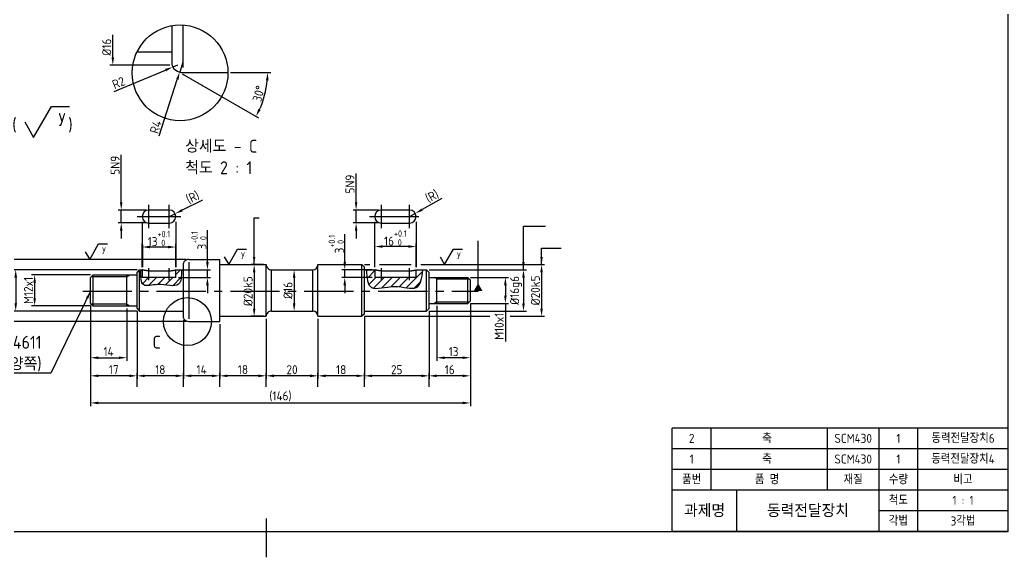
# Model space of a CAD drawing. Header units: millimetres. Extents: x 0 to 2327, y 0 to 592.
# Drawn here: x 201.5 to 584, y 0 to 208 of the extents above; entities that cross this region are included whole.
import ezdxf

# ---------------------------------------------------------------- set-up
doc = ezdxf.new("R2010")
doc.units = ezdxf.units.MM
doc.linetypes.add('CENTER2', pattern=[28.575, 19.05, -3.175, 3.175, -3.175])
for name, color, linetype in [('가는실선', 1, 'Continuous'), ('문자', 2, 'Continuous'), ('외형선', 3, 'Continuous'), ('윤곽선', 4, 'Continuous'), ('중심선', 1, 'CENTER2')]:
    doc.layers.add(name, color=color, linetype=linetype)
doc.styles.get("Standard").update_dxf_attribs({"font": 'isocp.shx', "bigfont": 'whgtxt.shx'})
doc.dimstyles.new('ISO-25', dxfattribs={"dimtxt": 3.5, "dimasz": 3, "dimexe": 1.2, "dimexo": 1, "dimtad": 1, "dimdsep": 46, "dimtxsty": 'Standard', "dimcen": 0, "dimclrd": 7, "dimclre": 7, "dimclrt": 2, "dimazin": 2, "dimtfac": 1, "dimtmove": 0, "dimatfit": 3, "dimfxl": 0, "dimlwd": -1, "dimlwe": -1, "dimarcsym": 0})
pattern_1 = [(45, (-722.4257, -51.4363), (-1.571545, 1.571545), [])]

# ---------------------------------------------------------------- blocks, each defined once
blk = doc.blocks.new('*D115')
at = {"layer": 'Defpoints', "color": 0}
for p in [(251.35, 134.34), (240.74, 129.34), (251.35, 129.34)]:
    blk.add_point(p, dxfattribs=at)
at = {"layer": '외형선', "color": 7}
for p, q in [((240.74, 137.34), (240.74, 155.78)), ((250.35, 134.34), (239.54, 134.34)), ((240.74, 129.34), (240.74, 134.34)), ((250.35, 129.34), (239.54, 129.34)), ((240.74, 126.34), (240.74, 123.34))]:
    blk.add_line(p, q, dxfattribs=at)
for points in [[(240.24, 137.34), (241.24, 137.34), (240.74, 134.34)], [(240.24, 126.34), (241.24, 126.34), (240.74, 129.34)]]:
    blk.add_solid(points, dxfattribs=at)
at = {"layer": '외형선', "color": 2, "insert": (238.37, 151.7), "char_height": 3.5, "attachment_point": 5, "rotation": 90}
blk.add_mtext('5N9', dxfattribs=at)
blk = doc.blocks.new('*D116')
at = {"layer": 'Defpoints', "color": 0}
for p in [(259.35, 131.84), (261.6, 132.94)]:
    blk.add_point(p, dxfattribs=at)
at = {"layer": '외형선', "color": 7}
for p, q in [((272.18, 138.15), (264.29, 134.27)), ((259.35, 131.84), (261.6, 132.94))]:
    blk.add_line(p, q, dxfattribs=at)
blk.add_solid([(264.07, 134.71), (264.51, 133.82), (261.6, 132.94)], dxfattribs=at)
at = {"layer": '외형선', "color": 2, "insert": (268.45, 139.16), "char_height": 3.5, "attachment_point": 5, "rotation": 26.2074}
blk.add_mtext('(R)', dxfattribs=at)
blk = doc.blocks.new('*D105')
at = {"layer": 'Defpoints', "color": 0}
for p in [(248.85, 120.04), (248.85, 111.24), (261.85, 111.24)]:
    blk.add_point(p, dxfattribs=at)
at = {"layer": '외형선', "color": 7}
for p, q in [((248.85, 112.24), (248.85, 121.24)), ((258.85, 120.04), (251.85, 120.04)), ((261.85, 112.24), (261.85, 121.24))]:
    blk.add_line(p, q, dxfattribs=at)
for points in [[(251.85, 120.54), (251.85, 119.54), (248.85, 120.04)], [(258.85, 120.54), (258.85, 119.54), (261.85, 120.04)]]:
    blk.add_solid(points, dxfattribs=at)
at = {"layer": '외형선', "color": 2, "insert": (255.35, 123.34), "char_height": 3.5, "attachment_point": 5}
blk.add_mtext('13{\\H0.7x;\\S+0.1^  0;}', dxfattribs=at)
blk = doc.blocks.new('*D101')
at = {"layer": 'Defpoints', "color": 0}
for p in [(261.85, 111.24), (261.85, 108.24), (274.1, 108.24)]:
    blk.add_point(p, dxfattribs=at)
at = {"layer": '외형선', "color": 7}
for p, q in [((274.1, 114.24), (274.1, 126.53)), ((262.85, 111.24), (275.3, 111.24)), ((274.1, 108.24), (274.1, 111.24)), ((262.85, 108.24), (275.3, 108.24)), ((274.1, 105.24), (274.1, 102.24))]:
    blk.add_line(p, q, dxfattribs=at)
for points in [[(273.6, 114.24), (274.6, 114.24), (274.1, 111.24)], [(273.6, 105.24), (274.6, 105.24), (274.1, 108.24)]]:
    blk.add_solid(points, dxfattribs=at)
at = {"layer": '외형선', "color": 2, "insert": (270.8, 122.62), "char_height": 3.5, "attachment_point": 5, "rotation": 90}
blk.add_mtext('3{\\H0.7x;\\S+0.1^  0;}', dxfattribs=at)
blk = doc.blocks.new('*D117')
at = {"layer": 'Defpoints', "color": 0}
for p in [(341.35, 134.34), (331.64, 129.34), (341.35, 129.34)]:
    blk.add_point(p, dxfattribs=at)
at = {"layer": '외형선', "color": 7}
for p, q in [((331.64, 137.34), (331.64, 148.49)), ((340.35, 134.34), (330.44, 134.34)), ((331.64, 129.34), (331.64, 134.34)), ((340.35, 129.34), (330.44, 129.34)), ((331.64, 126.34), (331.64, 123.34))]:
    blk.add_line(p, q, dxfattribs=at)
for points in [[(331.14, 137.34), (332.14, 137.34), (331.64, 134.34)], [(331.14, 126.34), (332.14, 126.34), (331.64, 129.34)]]:
    blk.add_solid(points, dxfattribs=at)
at = {"layer": '외형선', "color": 2, "insert": (329.26, 144.41), "char_height": 3.5, "attachment_point": 5, "rotation": 90}
blk.add_mtext('5N9', dxfattribs=at)
blk = doc.blocks.new('*D118')
at = {"layer": 'Defpoints', "color": 0}
for p in [(352.35, 131.84), (354.54, 133.05)]:
    blk.add_point(p, dxfattribs=at)
at = {"layer": '외형선', "color": 7}
for p, q in [((364.86, 138.77), (357.16, 134.5)), ((352.35, 131.84), (354.54, 133.05))]:
    blk.add_line(p, q, dxfattribs=at)
blk.add_solid([(356.92, 134.94), (357.41, 134.07), (354.54, 133.05)], dxfattribs=at)
at = {"layer": '외형선', "color": 2, "insert": (361.09, 139.59), "char_height": 3.5, "attachment_point": 5, "rotation": 29.0077}
blk.add_mtext('(R)', dxfattribs=at)
blk = doc.blocks.new('*D109')
at = {"layer": 'Defpoints', "color": 0}
for p in [(338.85, 120.23), (338.85, 111.24), (354.85, 111.24)]:
    blk.add_point(p, dxfattribs=at)
at = {"layer": '외형선', "color": 7}
for p, q in [((338.85, 112.24), (338.85, 121.43)), ((351.85, 120.23), (341.85, 120.23)), ((354.85, 112.24), (354.85, 121.43))]:
    blk.add_line(p, q, dxfattribs=at)
for points in [[(341.85, 120.73), (341.85, 119.73), (338.85, 120.23)], [(351.85, 120.73), (351.85, 119.73), (354.85, 120.23)]]:
    blk.add_solid(points, dxfattribs=at)
at = {"layer": '외형선', "color": 2, "insert": (346.85, 123.54), "char_height": 3.5, "attachment_point": 5}
blk.add_mtext('16{\\H0.7x;\\S+0.1^  0;}', dxfattribs=at)
blk = doc.blocks.new('*D110')
at = {"layer": 'Defpoints', "color": 0}
for p in [(338.85, 111.24), (327.25, 108.24), (338.85, 108.24)]:
    blk.add_point(p, dxfattribs=at)
at = {"layer": '외형선', "color": 7}
for p, q in [((327.25, 114.24), (327.25, 125.07)), ((337.85, 111.24), (326.05, 111.24)), ((327.25, 108.24), (327.25, 111.24)), ((337.85, 108.24), (326.05, 108.24)), ((327.25, 105.24), (327.25, 102.24))]:
    blk.add_line(p, q, dxfattribs=at)
for points in [[(326.75, 114.24), (327.75, 114.24), (327.25, 111.24)], [(326.75, 105.24), (327.75, 105.24), (327.25, 108.24)]]:
    blk.add_solid(points, dxfattribs=at)
at = {"layer": '외형선', "color": 2, "insert": (323.95, 121.15), "char_height": 3.5, "attachment_point": 5, "rotation": 90}
blk.add_mtext('3{\\H0.7x;\\S+0.1^  0;}', dxfattribs=at)
blk = doc.blocks.new('*D106')
at = {"layer": 'Defpoints', "color": 0}
for p in [(229.85, 109.24), (207.23, 97.24), (229.85, 97.24)]:
    blk.add_point(p, dxfattribs=at)
at = {"layer": '외형선', "color": 7}
for p, q in [((228.85, 109.24), (206.03, 109.24)), ((207.23, 106.24), (207.23, 100.24)), ((228.85, 97.24), (206.03, 97.24))]:
    blk.add_line(p, q, dxfattribs=at)
for points in [[(206.73, 106.24), (207.73, 106.24), (207.23, 109.24)], [(206.73, 100.24), (207.73, 100.24), (207.23, 97.24)]]:
    blk.add_solid(points, dxfattribs=at)
at = {"layer": '외형선', "color": 2, "insert": (204.85, 103.24), "char_height": 3.5, "attachment_point": 5, "rotation": 90}
blk.add_mtext('M12x1', dxfattribs=at)
blk = doc.blocks.new('*D107')
at = {"layer": 'Defpoints', "color": 0}
for p in [(247.85, 111.24), (199.91, 95.24), (247.85, 95.24)]:
    blk.add_point(p, dxfattribs=at)
at = {"layer": '외형선', "color": 7}
for p, q in [((246.85, 111.24), (198.71, 111.24)), ((199.91, 108.24), (199.91, 98.24)), ((246.85, 95.24), (198.71, 95.24))]:
    blk.add_line(p, q, dxfattribs=at)
for points in [[(199.41, 108.24), (200.41, 108.24), (199.91, 111.24)], [(199.41, 98.24), (200.41, 98.24), (199.91, 95.24)]]:
    blk.add_solid(points, dxfattribs=at)
at = {"layer": '외형선', "color": 2, "insert": (197.03, 103.24), "char_height": 3.5, "attachment_point": 5, "rotation": 90}
blk.add_mtext('%%C16g6', dxfattribs=at)
blk = doc.blocks.new('*D108')
at = {"layer": 'Defpoints', "color": 0}
for p in [(266.89, 115.24), (192.4, 91.24), (266.89, 91.24)]:
    blk.add_point(p, dxfattribs=at)
at = {"layer": '외형선', "color": 7}
for p, q in [((265.89, 115.24), (191.2, 115.24)), ((192.4, 112.24), (192.4, 94.24)), ((265.89, 91.24), (191.2, 91.24))]:
    blk.add_line(p, q, dxfattribs=at)
for points in [[(191.9, 112.24), (192.9, 112.24), (192.4, 115.24)], [(191.9, 94.24), (192.9, 94.24), (192.4, 91.24)]]:
    blk.add_solid(points, dxfattribs=at)
at = {"layer": '외형선', "color": 2, "insert": (190.03, 103.24), "char_height": 3.5, "attachment_point": 5, "rotation": 90}
blk.add_mtext('%%C24h8', dxfattribs=at)
blk = doc.blocks.new('*D102')
at = {"layer": 'Defpoints', "color": 0}
for p in [(296.85, 113.24), (292.18, 93.24), (296.85, 93.24)]:
    blk.add_point(p, dxfattribs=at)
at = {"layer": '외형선', "color": 7}
for p, q in [((295.85, 113.24), (290.98, 113.24)), ((292.18, 110.24), (292.18, 96.24)), ((295.85, 93.24), (290.98, 93.24))]:
    blk.add_line(p, q, dxfattribs=at)
for points in [[(291.68, 110.24), (292.68, 110.24), (292.18, 113.24)], [(291.68, 96.24), (292.68, 96.24), (292.18, 93.24)]]:
    blk.add_solid(points, dxfattribs=at)
at = {"layer": '외형선', "color": 2, "insert": (289.81, 102.95), "char_height": 3.5, "width": 7.5628, "attachment_point": 5, "rotation": 90}
blk.add_mtext('%%C20k5', dxfattribs=at)
blk = doc.blocks.new('*D111')
at = {"layer": 'Defpoints', "color": 0}
for p in [(298.85, 111.24), (298.85, 95.24), (307.66, 95.24)]:
    blk.add_point(p, dxfattribs=at)
at = {"layer": '외형선', "color": 7}
for p, q in [((299.85, 111.24), (308.86, 111.24)), ((307.66, 108.24), (307.66, 98.24)), ((299.85, 95.24), (308.86, 95.24))]:
    blk.add_line(p, q, dxfattribs=at)
for points in [[(307.16, 108.24), (308.16, 108.24), (307.66, 111.24)], [(307.16, 98.24), (308.16, 98.24), (307.66, 95.24)]]:
    blk.add_solid(points, dxfattribs=at)
at = {"layer": '외형선', "color": 2, "insert": (305.28, 103.24), "char_height": 3.5, "attachment_point": 5, "rotation": 90}
blk.add_mtext('%%C16', dxfattribs=at)
blk = doc.blocks.new('*D112')
at = {"layer": 'Defpoints', "color": 0}
for p in [(374.85, 108.24), (374.85, 98.24), (389.4, 98.24)]:
    blk.add_point(p, dxfattribs=at)
at = {"layer": '외형선', "color": 7}
for p, q in [((375.85, 108.24), (390.6, 108.24)), ((389.4, 105.24), (389.4, 101.24)), ((375.85, 98.24), (390.6, 98.24)), ((389.4, 98.24), (389.4, 83.49))]:
    blk.add_line(p, q, dxfattribs=at)
for points in [[(388.9, 105.24), (389.9, 105.24), (389.4, 108.24)], [(388.9, 101.24), (389.9, 101.24), (389.4, 98.24)]]:
    blk.add_solid(points, dxfattribs=at)
at = {"layer": '외형선', "color": 2, "insert": (387.02, 89.36), "char_height": 3.5, "attachment_point": 5, "rotation": 90}
blk.add_mtext('M10x1', dxfattribs=at)
blk = doc.blocks.new('*D113')
at = {"layer": 'Defpoints', "color": 0}
for p in [(358.85, 111.24), (358.85, 95.24), (396.4, 95.24)]:
    blk.add_point(p, dxfattribs=at)
at = {"layer": '외형선', "color": 7}
for p, q in [((359.85, 111.24), (397.6, 111.24)), ((396.4, 108.24), (396.4, 98.24)), ((359.85, 95.24), (397.6, 95.24))]:
    blk.add_line(p, q, dxfattribs=at)
for points in [[(395.9, 108.24), (396.9, 108.24), (396.4, 111.24)], [(395.9, 98.24), (396.9, 98.24), (396.4, 95.24)]]:
    blk.add_solid(points, dxfattribs=at)
at = {"layer": '외형선', "color": 2, "insert": (393.52, 103.24), "char_height": 3.5, "attachment_point": 5, "rotation": 90}
blk.add_mtext('%%C16g6', dxfattribs=at)
blk = doc.blocks.new('*D114')
at = {"layer": 'Defpoints', "color": 0}
for p in [(333.85, 113.24), (333.85, 93.24), (403.4, 93.24)]:
    blk.add_point(p, dxfattribs=at)
at = {"layer": '외형선', "color": 7}
for p, q in [((334.85, 113.24), (336.98, 113.24)), ((340.73, 113.24), (352.98, 113.24)), ((356.73, 113.24), (404.6, 113.24)), ((403.4, 110.24), (403.4, 96.24)), ((334.85, 93.24), (383.4, 93.24)), ((391.27, 93.24), (404.6, 93.24))]:
    blk.add_line(p, q, dxfattribs=at)
for points in [[(402.9, 110.24), (403.9, 110.24), (403.4, 113.24)], [(402.9, 96.24), (403.9, 96.24), (403.4, 93.24)]]:
    blk.add_solid(points, dxfattribs=at)
at = {"layer": '외형선', "color": 2, "insert": (401.02, 103.24), "char_height": 3.5, "attachment_point": 5, "rotation": 90}
blk.add_mtext('%%C20k5', dxfattribs=at)
blk = doc.blocks.new('*D125')
at = {"layer": 'Defpoints', "color": 0}
for p in [(260.66, 189.67), (262.51, 190.44)]:
    blk.add_point(p, dxfattribs=at)
at = {"layer": '외형선', "color": 7}
for p, q in [((237.99, 180.29), (257.89, 188.52)), ((262.51, 190.44), (260.66, 189.67))]:
    blk.add_line(p, q, dxfattribs=at)
blk.add_solid([(257.7, 188.99), (258.08, 188.06), (260.66, 189.67)], dxfattribs=at)
at = {"layer": '외형선', "color": 2, "insert": (239.7, 183.57), "char_height": 3.5, "attachment_point": 5, "rotation": 22.4737}
blk.add_mtext('R2', dxfattribs=at)
blk = doc.blocks.new('*D126')
at = {"layer": 'Defpoints', "color": 0}
for p in [(264.58, 191.55), (263.36, 187.74)]:
    blk.add_point(p, dxfattribs=at)
at = {"layer": '외형선', "color": 7}
for p, q in [((264.58, 191.55), (263.36, 187.74)), ((255.47, 163.01), (262.45, 184.88))]:
    blk.add_line(p, q, dxfattribs=at)
blk.add_solid([(261.98, 185.03), (262.93, 184.73), (263.36, 187.74)], dxfattribs=at)
at = {"layer": '외형선', "color": 2, "insert": (254.09, 166.5), "char_height": 3.5, "attachment_point": 5, "rotation": 72.2873}
blk.add_mtext('R4', dxfattribs=at)
blk = doc.blocks.new('*D124')
at = {"layer": 'Defpoints', "color": 0}
for p in [(261.51, 188.7), (262.58, 188.09), (264.58, 187.55), (282.04, 187.55), (295.35, 175.96)]:
    blk.add_point(p, dxfattribs=at)
at = {"layer": '외형선', "color": 7}
for p, q in [((283.04, 187.55), (298.6, 187.55)), ((264.38, 187.05), (293.9, 170.01))]:
    blk.add_line(p, q, dxfattribs=at)
blk.add_arc((263.51, 187.55), 33.89, 335.0733, 354.9261, dxfattribs=at)
for points in [[(296.76, 184.57), (297.76, 184.53), (297.4, 187.55)], [(294.68, 173.04), (293.8, 173.5), (292.86, 170.61)]]:
    blk.add_solid(points, dxfattribs=at)
at = {"layer": '외형선', "color": 2, "insert": (293.95, 179.39), "char_height": 3.5, "attachment_point": 5, "rotation": 74.9997}
blk.add_mtext('30°', dxfattribs=at)
blk = doc.blocks.new('*D127')
at = {"layer": 'Defpoints', "color": 0}
for p in [(228.85, 98.24), (242.85, 97.24), (242.85, 77.2)]:
    blk.add_point(p, dxfattribs=at)
at = {"layer": '외형선', "color": 7}
for p, q in [((228.85, 97.24), (228.85, 76)), ((242.85, 96.24), (242.85, 76)), ((231.85, 77.2), (239.85, 77.2))]:
    blk.add_line(p, q, dxfattribs=at)
for points in [[(231.85, 77.7), (231.85, 76.7), (228.85, 77.2)], [(239.85, 77.7), (239.85, 76.7), (242.85, 77.2)]]:
    blk.add_solid(points, dxfattribs=at)
at = {"layer": '외형선', "color": 2, "insert": (235.85, 79.58), "char_height": 3.5, "attachment_point": 5}
blk.add_mtext('14', dxfattribs=at)
blk = doc.blocks.new('*D128')
at = {"layer": 'Defpoints', "color": 0}
for p in [(246.85, 96.24), (228.85, 77.2), (228.85, 70.2)]:
    blk.add_point(p, dxfattribs=at)
at = {"layer": '외형선', "color": 7}
for p, q in [((246.85, 95.24), (246.85, 69)), ((228.85, 76.2), (228.85, 69)), ((243.85, 70.2), (231.85, 70.2))]:
    blk.add_line(p, q, dxfattribs=at)
for points in [[(231.85, 70.7), (231.85, 69.7), (228.85, 70.2)], [(243.85, 70.7), (243.85, 69.7), (246.85, 70.2)]]:
    blk.add_solid(points, dxfattribs=at)
at = {"layer": '외형선', "color": 2, "insert": (237.85, 72.58), "char_height": 3.5, "attachment_point": 5}
blk.add_mtext('17', dxfattribs=at)
blk = doc.blocks.new('*D129')
at = {"layer": 'Defpoints', "color": 0}
for p in [(264.85, 92.68), (246.85, 70.2), (246.85, 64.93)]:
    blk.add_point(p, dxfattribs=at)
at = {"layer": '외형선', "color": 7}
for p, q in [((264.85, 91.68), (264.85, 69)), ((246.85, 65.93), (246.85, 71.4)), ((261.85, 70.2), (249.85, 70.2))]:
    blk.add_line(p, q, dxfattribs=at)
for points in [[(249.85, 70.7), (249.85, 69.7), (246.85, 70.2)], [(261.85, 70.7), (261.85, 69.7), (264.85, 70.2)]]:
    blk.add_solid(points, dxfattribs=at)
at = {"layer": '외형선', "color": 2, "insert": (255.85, 72.58), "char_height": 3.5, "attachment_point": 5}
blk.add_mtext('18', dxfattribs=at)
blk = doc.blocks.new('*D130')
at = {"layer": 'Defpoints', "color": 0}
for p in [(278.85, 91.24), (264.85, 70.2), (264.85, 64.93)]:
    blk.add_point(p, dxfattribs=at)
at = {"layer": '외형선', "color": 7}
for p, q in [((278.85, 90.24), (278.85, 69)), ((264.85, 65.93), (264.85, 71.4)), ((275.85, 70.2), (267.85, 70.2))]:
    blk.add_line(p, q, dxfattribs=at)
for points in [[(267.85, 70.7), (267.85, 69.7), (264.85, 70.2)], [(275.85, 70.7), (275.85, 69.7), (278.85, 70.2)]]:
    blk.add_solid(points, dxfattribs=at)
at = {"layer": '외형선', "color": 2, "insert": (271.85, 72.58), "char_height": 3.5, "attachment_point": 5}
blk.add_mtext('14', dxfattribs=at)
blk = doc.blocks.new('*D119')
at = {"layer": 'Defpoints', "color": 0}
for p in [(296.85, 93.24), (278.85, 70.2), (278.85, 64.93)]:
    blk.add_point(p, dxfattribs=at)
at = {"layer": '외형선', "color": 7}
for p, q in [((296.85, 92.24), (296.85, 69)), ((278.85, 65.93), (278.85, 71.4)), ((293.85, 70.2), (281.85, 70.2))]:
    blk.add_line(p, q, dxfattribs=at)
for points in [[(281.85, 70.7), (281.85, 69.7), (278.85, 70.2)], [(293.85, 70.7), (293.85, 69.7), (296.85, 70.2)]]:
    blk.add_solid(points, dxfattribs=at)
at = {"layer": '외형선', "color": 2, "insert": (287.85, 72.58), "char_height": 3.5, "attachment_point": 5}
blk.add_mtext('18', dxfattribs=at)
blk = doc.blocks.new('*D120')
at = {"layer": 'Defpoints', "color": 0}
for p in [(316.85, 93.24), (296.85, 70.2), (296.85, 64.93)]:
    blk.add_point(p, dxfattribs=at)
at = {"layer": '외형선', "color": 7}
for p, q in [((316.85, 92.24), (316.85, 69)), ((296.85, 65.93), (296.85, 71.4)), ((313.85, 70.2), (299.85, 70.2))]:
    blk.add_line(p, q, dxfattribs=at)
for points in [[(299.85, 70.7), (299.85, 69.7), (296.85, 70.2)], [(313.85, 70.7), (313.85, 69.7), (316.85, 70.2)]]:
    blk.add_solid(points, dxfattribs=at)
at = {"layer": '외형선', "color": 2, "insert": (306.85, 72.58), "char_height": 3.5, "attachment_point": 5}
blk.add_mtext('20', dxfattribs=at)
blk = doc.blocks.new('*D121')
at = {"layer": 'Defpoints', "color": 0}
for p in [(334.85, 94.24), (316.85, 70.2), (316.85, 64.93)]:
    blk.add_point(p, dxfattribs=at)
at = {"layer": '외형선', "color": 7}
for p, q in [((334.85, 93.24), (334.85, 69)), ((316.85, 65.93), (316.85, 71.4)), ((331.85, 70.2), (319.85, 70.2))]:
    blk.add_line(p, q, dxfattribs=at)
for points in [[(319.85, 70.7), (319.85, 69.7), (316.85, 70.2)], [(331.85, 70.7), (331.85, 69.7), (334.85, 70.2)]]:
    blk.add_solid(points, dxfattribs=at)
at = {"layer": '외형선', "color": 2, "insert": (325.85, 72.58), "char_height": 3.5, "attachment_point": 5}
blk.add_mtext('18', dxfattribs=at)
blk = doc.blocks.new('*D122')
at = {"layer": 'Defpoints', "color": 0}
for p in [(359.85, 96.24), (334.85, 70.2), (334.85, 64.93)]:
    blk.add_point(p, dxfattribs=at)
at = {"layer": '외형선', "color": 7}
for p, q in [((359.85, 95.24), (359.85, 69)), ((334.85, 65.93), (334.85, 71.4)), ((356.85, 70.2), (337.85, 70.2))]:
    blk.add_line(p, q, dxfattribs=at)
for points in [[(337.85, 70.7), (337.85, 69.7), (334.85, 70.2)], [(356.85, 70.7), (356.85, 69.7), (359.85, 70.2)]]:
    blk.add_solid(points, dxfattribs=at)
at = {"layer": '외형선', "color": 2, "insert": (347.35, 72.58), "char_height": 3.5, "attachment_point": 5}
blk.add_mtext('25', dxfattribs=at)
blk = doc.blocks.new('*D123')
at = {"layer": 'Defpoints', "color": 0}
for p in [(362.85, 98.24), (375.85, 99.24), (362.85, 77.2)]:
    blk.add_point(p, dxfattribs=at)
at = {"layer": '외형선', "color": 7}
for p, q in [((362.85, 97.24), (362.85, 76)), ((375.85, 98.24), (375.85, 76)), ((372.85, 77.2), (365.85, 77.2))]:
    blk.add_line(p, q, dxfattribs=at)
for points in [[(365.85, 77.7), (365.85, 76.7), (362.85, 77.2)], [(372.85, 77.7), (372.85, 76.7), (375.85, 77.2)]]:
    blk.add_solid(points, dxfattribs=at)
at = {"layer": '외형선', "color": 2, "insert": (369.35, 79.58), "char_height": 3.5, "attachment_point": 5}
blk.add_mtext('13', dxfattribs=at)
blk = doc.blocks.new('*D103')
at = {"layer": 'Defpoints', "color": 0}
for p in [(375.85, 77.2), (359.85, 70.2), (359.85, 64.93)]:
    blk.add_point(p, dxfattribs=at)
at = {"layer": '외형선', "color": 7}
for p, q in [((375.85, 76.2), (375.85, 69)), ((359.85, 65.93), (359.85, 71.4)), ((372.85, 70.2), (362.85, 70.2))]:
    blk.add_line(p, q, dxfattribs=at)
for points in [[(362.85, 70.7), (362.85, 69.7), (359.85, 70.2)], [(372.85, 70.7), (372.85, 69.7), (375.85, 70.2)]]:
    blk.add_solid(points, dxfattribs=at)
at = {"layer": '외형선', "color": 2, "insert": (367.85, 72.58), "char_height": 3.5, "attachment_point": 5}
blk.add_mtext('16', dxfattribs=at)
blk = doc.blocks.new('*D104')
at = {"layer": 'Defpoints', "color": 0}
for p in [(228.85, 70.2), (375.85, 70.2), (375.85, 59.71)]:
    blk.add_point(p, dxfattribs=at)
at = {"layer": '외형선', "color": 7}
for p, q in [((228.85, 69.2), (228.85, 58.51)), ((375.85, 69.2), (375.85, 58.51)), ((231.85, 59.71), (372.85, 59.71))]:
    blk.add_line(p, q, dxfattribs=at)
for points in [[(231.85, 60.21), (231.85, 59.21), (228.85, 59.71)], [(372.85, 60.21), (372.85, 59.21), (375.85, 59.71)]]:
    blk.add_solid(points, dxfattribs=at)
at = {"layer": '외형선', "color": 2, "insert": (302.35, 62.26), "char_height": 3.5, "attachment_point": 5}
blk.add_mtext('(146)', dxfattribs=at)

msp = doc.modelspace()

# ---------------------------------------------------------------- hatches: boundary and pattern name
at = {"layer": '가는실선'}
h = msp.add_hatch(dxfattribs=at)
h.set_pattern_fill('ANSI31', color=256, scale=0.7)
h.set_pattern_definition(pattern_1)
edge = h.paths.add_edge_path()
edge.add_spline(control_points=[(248.439, 111.237), (248.26, 108.607), (248.124, 103.916), (255.842, 106.51), (263.922, 103.437), (264.09, 108.772), (264.009, 111.237)], knot_values=[1.0549849, 1.0549849, 1.0549849, 1.0549849, 7.1421824, 12.5317032, 20.6460487, 26.6167969, 26.6167969, 26.6167969, 26.6167969], degree=3, periodic=0)
edge.add_line((264.009, 111.237), (263.018, 111.237))
edge.add_line((263.018, 111.237), (261.853, 111.237))
edge.add_line((261.853, 111.237), (261.853, 108.237))
edge.add_line((261.853, 108.237), (248.853, 108.237))
edge.add_line((248.853, 108.237), (248.853, 111.237))
edge.add_line((248.853, 111.237), (248.487, 111.237))
edge.add_line((248.487, 111.237), (248.439, 111.237))
h = msp.add_hatch(dxfattribs=at)
h.set_pattern_fill('ANSI31', color=256, scale=0.7)
h.set_pattern_definition(pattern_1)
edge = h.paths.add_edge_path()
edge.add_spline(control_points=[(335.675, 111.237), (335.671, 108.064), (336.336, 102.106), (346.389, 106.131), (356.083, 102.3), (357.175, 108.058), (357.448, 111.237)], knot_values=[2.4622052, 2.4622052, 2.4622052, 2.4622052, 10.1305622, 19.1850772, 27.5340151, 35.2782186, 35.2782186, 35.2782186, 35.2782186], degree=3, periodic=0)
edge.add_line((357.448, 111.237), (357.041, 111.237))
edge.add_line((357.041, 111.237), (354.853, 111.237))
edge.add_line((354.853, 111.237), (354.853, 108.237))
edge.add_line((354.853, 108.237), (338.853, 108.237))
edge.add_line((338.853, 108.237), (338.853, 111.237))
edge.add_line((338.853, 111.237), (337.647, 111.237))
edge.add_line((337.647, 111.237), (335.675, 111.237))

# ---------------------------------------------------------------- linework, layer by layer
for p, q in [((228.545, 115.237), (232.009, 121.237)), ((232.009, 121.237), (235.473, 121.237)), ((282.336, 113.237), (285.801, 119.237)), ((285.801, 119.237), (289.265, 119.237)), ((365.865, 113.237), (369.329, 119.237)), ((369.329, 119.237), (372.793, 119.237)), ((226.813, 118.237), (228.545, 115.237)), ((280.604, 116.237), (282.336, 113.237)), ((364.133, 116.237), (365.865, 113.237)), ((229.853, 108.561), (229.177, 108.561)), ((242.853, 108.561), (229.853, 108.561)), ((242.853, 108.561), (244.025, 109.237)), ((362.853, 107.696), (361.915, 108.237)), ((362.853, 107.696), (374.853, 107.696)), ((374.853, 107.696), (375.394, 107.696)), ((229.853, 97.914), (229.177, 97.914)), ((242.853, 97.914), (229.853, 97.914)), ((242.853, 97.914), (244.025, 97.237)), ((362.853, 98.779), (361.915, 98.237)), ((362.853, 98.779), (374.853, 98.779)), ((374.853, 98.779), (375.394, 98.779)), ((469, 26), (469, 50)), ((534, 10), (534, 50)), ((549, 10), (549, 50)), ((584, 42), (454, 42)), ((584, 34), (454, 34)), ((479, 10), (479, 26)), ((584, 18), (534, 18))]:
    msp.add_line(p, q, dxfattribs=at)
for centre, radius in [((263.518, 187.448), 18.519), ((266.357, 91.186), 9.259)]:
    msp.add_circle(centre, radius, dxfattribs=at)
at = {"layer": '외형선'}
for p, q in [((260.509, 190.436), (260.509, 205.721)), ((264.581, 205.936), (264.581, 189.549)), ((246.865, 195.549), (260.509, 195.549)), ((261.509, 188.704), (262.581, 188.085)), ((264.581, 187.549), (282.036, 187.549)), ((206.84, 162.461), (213.769, 174.461)), ((213.769, 174.461), (220.697, 174.461)), ((203.376, 168.461), (206.84, 162.461)), ((259.353, 134.336), (251.353, 134.336)), ((352.353, 134.336), (341.353, 134.336)), ((248.859, 129.836), (248.912, 112.218)), ((251.353, 129.336), (259.353, 129.336)), ((261.853, 129.836), (261.853, 112.237)), ((338.853, 112.237), (338.853, 129.836)), ((341.353, 129.336), (352.353, 129.336)), ((354.853, 129.836), (354.853, 112.237)), ((265.353, 114.66), (265.889, 114.969)), ((266.889, 115.237), (278.853, 115.237)), ((278.853, 113.768), (278.853, 115.237)), ((246.853, 110.237), (247.853, 111.237)), ((247.853, 110.258), (247.853, 111.237)), ((247.853, 111.237), (248.487, 111.237)), ((248.487, 111.237), (248.853, 111.237)), ((248.978, 111.199), (248.853, 111.237)), ((248.853, 111.237), (248.853, 108.237)), ((249.185, 111.14), (248.978, 111.199)), ((249.318, 111.104), (249.185, 111.14)), ((249.456, 111.07), (249.318, 111.104)), ((249.608, 111.034), (249.456, 111.07)), ((249.749, 111.004), (249.608, 111.034)), ((249.898, 110.974), (249.749, 111.004)), ((250.122, 110.936), (249.898, 110.974)), ((250.356, 110.902), (250.122, 110.936)), ((260.35, 110.902), (260.584, 110.936)), ((260.584, 110.936), (260.808, 110.974)), ((260.808, 110.974), (260.957, 111.004)), ((260.957, 111.004), (261.098, 111.034)), ((261.098, 111.034), (261.25, 111.07)), ((261.25, 111.07), (261.388, 111.104)), ((261.388, 111.104), (261.521, 111.14)), ((261.521, 111.14), (261.728, 111.199)), ((261.728, 111.199), (261.853, 111.237)), ((261.853, 111.237), (263.018, 111.237)), ((261.853, 108.237), (261.853, 111.237)), ((263.018, 111.237), (264.853, 111.237)), ((264.853, 112.501), (264.853, 113.794)), ((264.853, 92.681), (264.853, 112.501)), ((266.889, 114.237), (266.889, 92.237)), ((278.853, 91.237), (278.853, 113.768)), ((278.853, 113.237), (296.853, 113.237)), ((296.853, 112.013), (296.853, 113.237)), ((296.853, 93.237), (296.853, 112.013)), ((298.853, 110.258), (298.853, 111.237)), ((298.853, 111.237), (314.853, 111.237)), ((314.853, 110.258), (314.853, 111.237)), ((316.853, 112.013), (316.853, 113.237)), ((316.853, 113.237), (333.853, 113.237)), ((316.853, 93.237), (316.853, 112.013)), ((333.853, 112.013), (333.853, 113.237)), ((334.853, 112.237), (333.853, 113.237)), ((333.853, 93.237), (333.853, 112.013)), ((334.853, 111.135), (334.853, 112.237)), ((334.853, 111.237), (337.647, 111.237)), ((334.853, 94.237), (334.853, 111.135)), ((337.647, 111.237), (338.853, 111.237)), ((338.978, 111.199), (338.853, 111.237)), ((338.853, 111.237), (338.853, 108.237)), ((339.185, 111.14), (338.978, 111.199)), ((339.318, 111.104), (339.185, 111.14)), ((339.456, 111.07), (339.318, 111.104)), ((339.608, 111.034), (339.456, 111.07)), ((339.749, 111.004), (339.608, 111.034)), ((339.898, 110.974), (339.749, 111.004)), ((340.122, 110.936), (339.898, 110.974)), ((340.356, 110.902), (340.122, 110.936)), ((353.35, 110.902), (353.584, 110.936)), ((353.584, 110.936), (353.808, 110.974)), ((353.808, 110.974), (353.957, 111.004)), ((353.957, 111.004), (354.098, 111.034)), ((354.098, 111.034), (354.25, 111.07)), ((354.25, 111.07), (354.388, 111.104)), ((354.388, 111.104), (354.521, 111.14)), ((354.521, 111.14), (354.728, 111.199)), ((354.728, 111.199), (354.853, 111.237)), ((354.853, 111.237), (357.041, 111.237)), ((354.853, 108.237), (354.853, 111.237)), ((357.041, 111.237), (358.853, 111.237)), ((358.853, 110.258), (358.853, 111.237)), ((359.853, 110.237), (358.853, 111.237)), ((228.853, 108.237), (229.853, 109.237)), ((228.853, 107.625), (228.853, 108.237)), ((228.853, 98.237), (228.853, 107.625)), ((229.853, 108.503), (229.853, 109.237)), ((229.853, 109.237), (246.853, 109.237)), ((229.853, 97.237), (229.853, 108.503)), ((242.853, 103.237), (242.853, 109.237)), ((246.853, 109.38), (246.853, 110.237)), ((246.853, 96.237), (246.853, 109.38)), ((247.853, 95.237), (247.853, 110.258)), ((261.853, 108.237), (248.853, 108.237)), ((250.598, 110.874), (250.356, 110.902)), ((250.721, 110.863), (250.598, 110.874)), ((250.846, 110.853), (250.721, 110.863)), ((251.014, 110.844), (250.846, 110.853)), ((251.183, 110.838), (251.014, 110.844)), ((251.353, 110.836), (251.183, 110.838)), ((251.353, 110.836), (259.353, 110.836)), ((259.353, 110.836), (259.523, 110.838)), ((259.523, 110.838), (259.692, 110.844)), ((259.692, 110.844), (259.86, 110.853)), ((259.86, 110.853), (259.984, 110.863)), ((259.984, 110.863), (260.108, 110.874)), ((260.108, 110.874), (260.35, 110.902)), ((298.853, 95.237), (298.853, 110.258)), ((314.853, 95.237), (314.853, 110.258)), ((354.853, 108.237), (338.853, 108.237)), ((340.598, 110.874), (340.356, 110.902)), ((340.721, 110.863), (340.598, 110.874)), ((340.846, 110.853), (340.721, 110.863)), ((341.014, 110.844), (340.846, 110.853)), ((341.183, 110.838), (341.014, 110.844)), ((341.353, 110.836), (341.183, 110.838)), ((341.353, 110.836), (352.353, 110.836)), ((352.353, 110.836), (352.523, 110.838)), ((352.523, 110.838), (352.692, 110.844)), ((352.692, 110.844), (352.86, 110.853)), ((352.86, 110.853), (352.985, 110.863)), ((352.985, 110.863), (353.108, 110.874)), ((353.108, 110.874), (353.35, 110.902)), ((358.853, 95.237), (358.853, 110.258)), ((359.853, 109.38), (359.853, 110.237)), ((359.853, 96.237), (359.853, 109.38)), ((359.853, 108.237), (374.853, 108.237)), ((362.853, 103.237), (362.853, 108.237)), ((374.853, 107.625), (374.853, 108.237)), ((375.853, 107.237), (374.853, 108.237)), ((374.853, 98.237), (374.853, 107.625)), ((375.853, 106.747), (375.853, 107.237)), ((375.853, 99.237), (375.853, 106.747)), ((242.853, 97.237), (242.853, 103.237)), ((362.853, 98.237), (362.853, 103.237)), ((228.853, 98.237), (229.853, 97.237)), ((229.853, 97.237), (246.853, 97.237)), ((246.853, 96.237), (247.853, 95.237)), ((359.853, 96.237), (358.853, 95.237)), ((359.853, 98.237), (374.853, 98.237)), ((375.853, 99.237), (374.853, 98.237)), ((247.853, 95.237), (264.853, 95.237)), ((265.353, 91.814), (265.889, 91.505)), ((278.853, 93.237), (296.853, 93.237)), ((298.853, 95.237), (314.853, 95.237)), ((316.853, 93.237), (333.853, 93.237)), ((334.853, 94.237), (333.853, 93.237)), ((334.853, 95.237), (358.853, 95.237)), ((266.889, 91.237), (278.853, 91.237)), ((584, 50), (454, 50)), ((454, 10), (454, 50)), ((514, 26), (514, 50)), ((584, 26), (454, 26)), ((584, 10), (454, 10))]:
    msp.add_line(p, q, dxfattribs=at)
at = {"layer": '외형선', "color": 7}
for p, q in [((237.483, 193.436), (237.483, 202.111)), ((259.509, 190.436), (236.283, 190.436))]:
    msp.add_line(p, q, dxfattribs=at)
at = {"layer": '외형선'}
for centre, radius, start, end in [((262.509, 190.436), 2, 179.99999, 240), ((264.581, 191.549), 4, 240, 270), ((251.353, 131.836), 2.5, 90, 270), ((259.353, 131.836), 2.5, 270, 90), ((341.353, 131.836), 2.5, 90, 270), ((352.353, 131.836), 2.5, 270, 90), ((266.889, 113.237), 2, 90, 120), ((265.853, 113.794), 1, 120, 180.00001), ((298.853, 113.237), 2, 179.99999, 270), ((314.853, 113.237), 2, 270, 360), ((265.853, 92.681), 1, 179.99999, 240), ((298.853, 93.237), 2, 90, 180.00001), ((314.853, 93.237), 2, 0, 90), ((266.889, 93.237), 2, 240, 270)]:
    msp.add_arc(centre, radius, start, end, dxfattribs=at)
for points, knots in [([(264.009, 111.237), (264.09, 108.772), (263.922, 103.437), (255.842, 106.51), (248.124, 103.916), (248.26, 108.607), (248.439, 111.237)], [1.0549849, 1.0549849, 1.0549849, 1.0549849, 7.0257332, 15.1400786, 20.5295995, 26.6167969, 26.6167969, 26.6167969, 26.6167969]), ([(335.675, 111.237), (335.671, 108.064), (336.336, 102.106), (346.389, 106.131), (356.083, 102.3), (357.175, 108.058), (357.448, 111.237)], [2.4622052, 2.4622052, 2.4622052, 2.4622052, 10.1305622, 19.1850772, 27.5340151, 35.2782186, 35.2782186, 35.2782186, 35.2782186])]:
    msp.add_open_spline(points, degree=3, knots=knots, dxfattribs=at)
at = {"layer": '외형선', "color": 7}
msp.add_solid([(236.983, 193.436), (237.983, 193.436), (237.483, 190.436)], dxfattribs=at)
at = {"layer": '윤곽선'}
msp.add_line((297, 0), (297, 15), dxfattribs=at)
msp.add_lwpolyline([(10, 10), (584, 10), (584, 410), (10, 410)], close=True, dxfattribs=at)
at = {"layer": '중심선'}
for p, q in [((251.353, 136.336), (251.353, 127.336)), ((259.353, 127.336), (259.353, 136.336)), ((341.353, 136.336), (341.353, 127.336)), ((352.353, 127.336), (352.353, 136.336)), ((246.853, 131.836), (263.853, 131.836)), ((336.853, 131.836), (356.853, 131.836)), ((251.353, 111.836), (251.353, 107.237)), ((259.353, 107.237), (259.353, 111.836)), ((341.353, 111.836), (341.353, 107.237)), ((352.353, 107.237), (352.353, 111.836)), ((225.853, 102.93), (378.853, 102.988))]:
    msp.add_line(p, q, dxfattribs=at)

# ---------------------------------------------------------------- texts
at = {"layer": '가는실선', "char_height": 2.5, "attachment_point": 1}
for insert in [(233.277, 120.709), (287.068, 118.709), (370.597, 118.709)]:
    msp.add_mtext_dynamic_manual_height_columns('y', width=10.14773, gutter_width=12.5, heights=[0], dxfattribs=dict(at, insert=insert))
at = {"layer": '문자'}
for s, width, insert, char_height, attachment_point in [('상세도 - C\\P척도 2 : 1', 36.91562, (265.524, 161.552), 5, 1), ('C', 36.91562, (252.825, 85.719), 5, 1), ('2', 15, (461.5, 46), 3.5, 5), ('축', 15, (490.653, 46), 3.5, 5), ('SCM430', 15, (524, 46), 3.5, 5), ('1', 15, (541.5, 46), 3.5, 5), ('동력전달장치6', 38.16229, (566.5, 46), 3.5, 5), ('1', 15, (461.5, 38), 3.5, 5), ('축', 15, (490.653, 38), 3.5, 5), ('SCM430', 15, (524, 38), 3.5, 5), ('1', 15, (541.5, 38), 3.5, 5), ('동력전달장치4', 34.1774, (566.5, 38), 3.5, 5), ('품번', 15, (461.5, 30), 3.5, 5), ('품 명', 15, (490.653, 30), 3.5, 5), ('재질', 15, (524, 30), 3.5, 5), ('수량', 15, (541.5, 30), 3.5, 5), ('비고', 15, (566.5, 30), 3.5, 5), ('척도', 15, (541.5, 22), 3.5, 5), ('1 : 1', 15, (566.5, 22), 3.5, 5), ('과제명', 22.22265, (466.5, 18), 5, 5), ('동력전달장치', 49.86799, (506.5, 18), 5, 5), ('각법', 15, (541.5, 14), 3.5, 5), ('3각법', 15, (566.5, 14), 3.5, 5)]:
    msp.add_mtext_dynamic_manual_height_columns(s, width=width, gutter_width=12.5, heights=[0], dxfattribs=dict(at, insert=insert, char_height=char_height, attachment_point=attachment_point))
at = {"layer": '외형선', "color": 2, "insert": (235.108, 197.37), "char_height": 3.5, "attachment_point": 5, "rotation": 90}
msp.add_mtext('%%C16', dxfattribs=at)
at = {"layer": '외형선', "char_height": 5}
for s, width, gutter_width, insert, attachment_point in [('  (       )', 35.85609, 12.5, (192.853, 167.078), 4), ('y', 20.29547, 25, (216.304, 173.406), 1)]:
    msp.add_mtext_dynamic_manual_height_columns(s, width=width, gutter_width=gutter_width, heights=[0], dxfattribs=dict(at, insert=insert, attachment_point=attachment_point))
at = {"layer": '외형선', "color": 2, "insert": (209.929, 71.861), "char_height": 5, "attachment_point": 9}
msp.add_mtext('KS B ISO 4611\\PA 2/4.25(양쪽)', dxfattribs=at)

# ---------------------------------------------------------------- dimensions: what is measured, and where the dimension line sits
at = {"layer": '외형선'}
for center, mpoint, picture, middle in [((264.581, 191.549), (263.364, 187.739), '*D126', (256.349, 165.774)), ((262.509, 190.436), (260.661, 189.672), '*D125', (240.605, 181.375))]:
    dim = msp.add_radius_dim(center=center, mpoint=mpoint, dimstyle='ISO-25', dxfattribs=at)
    dim.commit()
    dim.dimension.update_dxf_attribs({"geometry": picture, "text_midpoint": middle, "dimtype": 164})
dim = msp.add_angular_dim_2l(base=(295.353, 175.959), line1=((264.581, 187.549), (282.036, 187.549)), line2=((261.509, 188.704), (262.581, 188.085)), dimstyle='ISO-25', dxfattribs=at)
dim.commit()
dim.dimension.update_dxf_attribs({"geometry": '*D124', "text_midpoint": (293.948, 179.393)})
for base, p1, p2, text, picture, middle in [((240.742, 129.336), (251.353, 134.336), (251.353, 129.336), '<>N9', '*D115', (240.742, 151.705)), ((331.639, 129.336), (341.353, 134.336), (341.353, 129.336), '<>N9', '*D117', (331.639, 144.412)), ((274.104, 108.237), (261.853, 111.237), (261.853, 108.237), '<>{\\H0.7x;\\S+0.1^  0;}', '*D101', (274.104, 122.617)), ((327.251, 108.237), (338.853, 111.237), (338.853, 108.237), '<>{\\H0.7x;\\S+0.1^  0;}', '*D110', (327.251, 121.152)), ((292.182, 93.237), (296.853, 113.237), (296.853, 93.237), '%%C<>k5', '*D102', (292.182, 102.952))]:
    dim = msp.add_linear_dim(base=base, p1=p1, p2=p2, angle=90, text=text, dimstyle='ISO-25', dxfattribs=at)
    dim.commit()
    dim.dimension.update_dxf_attribs({"geometry": picture, "text_midpoint": middle, "dimtype": 160})
for center, mpoint, picture, middle in [((259.353, 131.836), (261.596, 132.941), '*D116', (268.454, 139.158)), ((352.353, 131.836), (354.539, 133.049), '*D118', (361.085, 139.594))]:
    dim = msp.add_radius_dim(center=center, mpoint=mpoint, text='(R)', dimstyle='ISO-25', dxfattribs=at)
    dim.commit()
    dim.dimension.update_dxf_attribs({"geometry": picture, "text_midpoint": middle})
for base, p1, p2, text, picture, middle in [((248.853, 120.037), (261.853, 111.237), (248.853, 111.237), '<>{\\H0.7x;\\S+0.1^  0;}', '*D105', (255.353, 123.338)), ((338.853, 120.234), (354.853, 111.237), (338.853, 111.237), '<>{\\H0.7x;\\S+0.1^  0;}', '*D109', (346.853, 123.535)), ((375.853, 59.713), (228.853, 70.201), (375.853, 70.201), '(146)', '*D104', (302.353, 62.263))]:
    dim = msp.add_linear_dim(base=base, p1=p1, p2=p2, text=text, dimstyle='ISO-25', dxfattribs=at)
    dim.commit()
    dim.dimension.update_dxf_attribs({"geometry": picture, "text_midpoint": middle})
for base, p1, p2, text, picture, middle in [((192.401, 91.237), (266.889, 115.237), (266.889, 91.237), '%%C<>h8', '*D108', (190.026, 103.237)), ((199.906, 95.237), (247.853, 111.237), (247.853, 95.237), '%%C<>g6', '*D107', (197.03, 103.237)), ((307.659, 95.237), (298.853, 111.237), (298.853, 95.237), '%%C<>', '*D111', (305.284, 103.237)), ((207.228, 97.237), (229.853, 109.237), (229.853, 97.237), 'M<>x1', '*D106', (204.852, 103.237))]:
    dim = msp.add_linear_dim(base=base, p1=p1, p2=p2, angle=90, text=text, dimstyle='ISO-25', dxfattribs=at)
    dim.commit()
    dim.dimension.update_dxf_attribs({"geometry": picture, "text_midpoint": middle})
for base, p1, p2, text, picture, middle in [((403.399, 93.237), (333.853, 113.237), (333.853, 93.237), '%%C<>k5', '*D114', (403.399, 103.237)), ((396.399, 95.237), (358.853, 111.237), (358.853, 95.237), '%%C<>g6', '*D113', (396.399, 103.237))]:
    dim = msp.add_linear_dim(base=base, p1=p1, p2=p2, angle=90, text=text, dimstyle='ISO-25', override={"dimtmove": 0}, dxfattribs=at)
    dim.commit()
    dim.dimension.update_dxf_attribs({"geometry": picture, "text_midpoint": middle, "dimtype": 160})
dim = msp.add_linear_dim(base=(389.399, 98.237), p1=(374.853, 108.237), p2=(374.853, 98.237), angle=90, text='M<>x1', dimstyle='ISO-25', override={"dimtmove": 0}, dxfattribs=at)
dim.commit()
dim.dimension.update_dxf_attribs({"geometry": '*D112', "text_midpoint": (387.024, 89.362)})
dim = msp.add_linear_dim(base=(242.853, 77.201), p1=(228.853, 98.237), p2=(242.853, 97.237), dimstyle='ISO-25', override={"dimtmove": 0}, dxfattribs=at)
dim.commit()
dim.dimension.update_dxf_attribs({"geometry": '*D127', "text_midpoint": (235.853, 79.576)})
dim = msp.add_linear_dim(base=(228.853, 70.201), p1=(246.853, 96.237), p2=(228.853, 77.201), text='17', dimstyle='ISO-25', override={"dimtmove": 0}, dxfattribs=at)
dim.commit()
dim.dimension.update_dxf_attribs({"geometry": '*D128', "text_midpoint": (237.853, 70.201), "dimtype": 160})
for base, p1, p2, picture, middle in [((334.853, 70.201), (359.853, 96.237), (334.853, 64.926), '*D122', (347.353, 70.201)), ((246.853, 70.201), (264.853, 92.681), (246.853, 64.926), '*D129', (255.853, 70.201)), ((278.853, 70.201), (296.853, 93.237), (278.853, 64.926), '*D119', (287.853, 70.201)), ((296.853, 70.201), (316.853, 93.237), (296.853, 64.926), '*D120', (306.853, 70.201)), ((316.853, 70.201), (334.853, 94.237), (316.853, 64.926), '*D121', (325.853, 70.201)), ((264.853, 70.201), (278.853, 91.237), (264.853, 64.926), '*D130', (271.853, 70.201)), ((359.853, 70.201), (375.853, 77.201), (359.853, 64.926), '*D103', (367.853, 70.201))]:
    dim = msp.add_linear_dim(base=base, p1=p1, p2=p2, dimstyle='ISO-25', override={"dimtmove": 0}, dxfattribs=at)
    dim.commit()
    dim.dimension.update_dxf_attribs({"geometry": picture, "text_midpoint": middle, "dimtype": 160})
dim = msp.add_linear_dim(base=(362.853, 77.201), p1=(375.853, 99.237), p2=(362.853, 98.237), dimstyle='ISO-25', dxfattribs=at)
dim.commit()
dim.dimension.update_dxf_attribs({"geometry": '*D123', "text_midpoint": (369.353, 79.576)})

# ---------------------------------------------------------------- leaders
for points, override in [([(292.182, 113.237), (292.182, 131.359), (294.071, 131.359)], {"dimgap": 0.625, "dimtad": 1}), ([(396.399, 111.237), (396.399, 128.126), (404.9, 128.126)], {"dimgap": 0.625, "dimtad": 1}), ([(378.853, 102.988), (378.853, 122.375)], {"dimgap": 0.625, "dimtad": 1, "dimldrblk": 'DatumFilled'}), ([(403.399, 113.237), (403.399, 119.569), (410.983, 119.569)], {"dimgap": 0.625, "dimtad": 1})]:
    msp.add_leader(points, dimstyle='ISO-25', override=override, dxfattribs=at)
at = {"layer": '외형선', "annotation_type": 0, "has_hookline": 1, "hookline_direction": 1, "text_width": 42.644}
msp.add_leader([(228.853, 102.931), (213.554, 71.236), (210.554, 71.236)], dimstyle='ISO-25', override={"dimgap": 0.625, "dimtad": 1}, dxfattribs=at)

doc.saveas('drawing.dxf')
